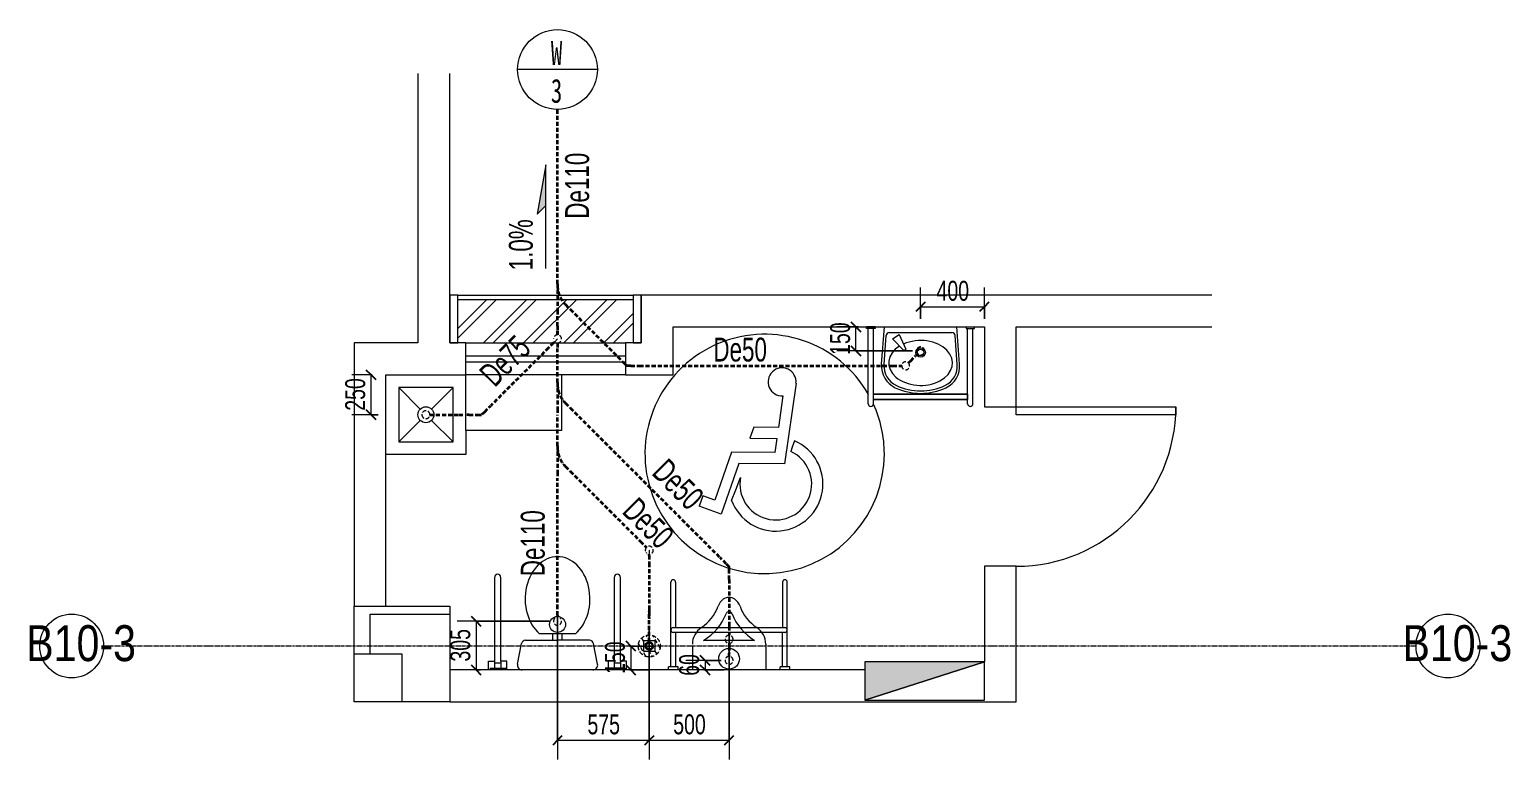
# Model space of a CAD drawing. Header units: millimetres. Extents: x 160489 to 365751, y -78341 to 15608.
# Drawn here: x 199812 to 209091, y -9411 to -4836 of the extents above; entities that cross this region are included whole.
import ezdxf

# ---------------------------------------------------------------- set-up
doc = ezdxf.new("R2010")
doc.units = ezdxf.units.MM
doc.linetypes.add('轴网线', pattern=[22.24, 12.7, -3.18, 3.18, -3.18])
doc.linetypes.add('长划线_2', pattern=[38.1, 25.4, -12.7])
for name, color, linetype, lineweight in [('A-____-____-DIMS', 7, 'Continuous', 5), ('A-____-____-DIMS-50', 7, 'Continuous', 5), ('A-____-NOTE-TEXT', 7, 'Continuous', 5), ('A-DETL-GENF-OTLN', 7, 'Continuous', 5), ('A-GENM-____-OTLN', 7, 'Continuous', 5), ('A-GLAZ-CWMG-MCUT', 7, 'Continuous', 13), ('A-GLAZ-CWMG-OTLN', 7, 'Continuous', 5), ('A-WALL-____-MCUT', 7, 'Continuous', 13), ('G-____-____-TEXT', 7, 'Continuous', 5), ('P-PIPE-____-IDEN', 7, 'Continuous', 5), ('P-PIPE-____-OTLN', 7, 'Continuous', 35), ('P-SANR-FIXT-OTLN', 7, 'Continuous', 5), ('Q-SPCQ-____-OTLN', 7, 'Continuous', 5), ('S-COLS-____-OTLN', 7, 'Continuous', 5), ('S-GRID-____-IDEN', 7, 'Continuous', 5), ('S-GRID-____-OTLN', 7, 'Continuous', 5)]:
    doc.layers.add(name, color=color, linetype=linetype, lineweight=lineweight)
doc.layers.add('A-DOOR-____-MCUT', color=7, linetype='Continuous', lineweight=13, true_color=0x00007f)
doc.layers.add('A-GLAZ-____-OTLN', color=7, linetype='Continuous', lineweight=13, true_color=0x00007f)
doc.styles.add('Arial', font='arial.ttf', dxfattribs={"width": 0.7, "height": 125})
doc.styles.add('TJ_FangSong', font='', dxfattribs={"width": 0.7, "height": 150})
doc.styles.add('TJ_FangSong_Narrow', font='', dxfattribs={"height": 225})
doc.styles.add('仿宋', font='simfang.ttf', dxfattribs={"width": 0.7, "height": 150})
doc.styles.get('TJ_FangSong').set_extended_font_data('TJ_FangSong')
doc.styles.get('TJ_FangSong_Narrow').set_extended_font_data('TJ_FangSong_Narrow')
doc.dimstyles.new('对角线-1_2_250_近', dxfattribs={"dimscale": 304.8, "dimtxt": 127.532425, "dimasz": 0.19685, "dimexe": 0.393701, "dimexo": 0.164042, "dimgap": 0, "dimtad": 1, "dimdec": 0, "dimzin": 0, "dimdsep": 46, "dimtxsty": 'Arial', "dimblk1": 'OBLIQUE', "dimblk2": 'OBLIQUE', "dimsah": 1, "dimcen": 0.09, "dimazin": 0, "dimtfac": 1, "dimtdec": 4, "dimtix": 1, "dimtmove": 0, "dimatfit": 3, "dimfxl": 1, "dimtvp": 1, "dimtolj": 1, "dimtzin": 0, "dimarcsym": 2})

# ---------------------------------------------------------------- blocks, each defined once
blk = doc.blocks.new('TJ无障碍-标志 - 1500-874011-卫生间WC2 排水平面图')
at = {"layer": 'A-GENM-____-OTLN', "color": 211, "true_color": 0xff51ff}
for p, q in [((119.5, 347.7), (47.3, -158.8)), ((37.3, 268.7), (9.8, 70.2)), ((-144.1, 72.1), (-170.7, 2.1)), ((-170.7, 2.1), (0, 0)), ((9.8, 70.2), (-144.1, 72.1)), ((0, 0), (-12.8, -87.7)), ((-285.3, -84.4), (-389.9, -385.8)), ((-12.8, -87.7), (-285.3, -84.4)), ((96.2, -53.8), (87.4, -80.6)), ((109.3, -13.4), (96.2, -53.8)), ((-239.3, -155.3), (-349.5, -472.7)), ((47.3, -158.8), (-239.3, -155.3)), ((-258.2, -320.3), (-228.4, -243)), ((-463.8, -358.9), (-487, -422.8)), ((-389.9, -385.8), (-463.8, -358.9)), ((-284.1, -387.5), (-258.2, -320.3)), ((-349.5, -472.7), (-487, -422.8))]:
    blk.add_line(p, q, dxfattribs=at)
for centre, radius, start, end in [((-76.9, -96), 750, 29.83547, 360), ((32, 356.2), 87.6, 354.22611, 273.45716), ((-76.9, -96), 750, 360, 24.59093), ((-7.3, -284.7), 295.3, 200.38031, 66.73279), ((-7.3, -284.7), 225, 169.32254, 65.09989)]:
    blk.add_arc(centre, radius, start, end, dxfattribs=at)
blk = doc.blocks.new('无障碍放物台 2D-3D - 无障碍放物台 2D-3D-1356333-卫生间WC2 排水平面图')
at = {"layer": 'P-SANR-FIXT-OTLN', "color": 251, "true_color": 0x515151}
for p, q in [((0, -350), (0, 0)), ((600, 0), (600, -350)), ((600, -350), (0, -350))]:
    blk.add_line(p, q, dxfattribs=at)
blk = doc.blocks.new('TJ单扇平开门 - M1023-2001523-卫生间WC2 排水平面图')
at = {"layer": 'A-DOOR-____-MCUT', "color": 175, "lineweight": 5, "true_color": 0x5151a7}
for p, q in [((450, -100), (500, -100)), ((450, -1100), (450, -100)), ((500, -100), (500, -1100)), ((500, -1100), (450, -1100))]:
    blk.add_line(p, q, dxfattribs=at)
at = {"layer": 'A-DOOR-____-MCUT', "color": 173, "lineweight": 5, "true_color": 0x5151be}
blk.add_arc((500, -100), 1000, 180, 270, dxfattribs=at)
blk = doc.blocks.new('无障碍洗脸盆 2D-3D - 无障碍洗脸盆 2D-3D-1619882-卫生间WC2 排水平面图')
at = {"layer": 'A-DETL-GENF-OTLN', "color": 251, "true_color": 0x515151}
for p, q in [((-338, -10), (-338, 0)), ((-285, 0), (-338, 0)), ((-285, 0), (-285, -10)), ((-226.8, 0), (227.8, 0)), ((245, -234), (227.8, 0)), ((285, 0), (285, -10)), ((285, 0), (338, 0)), ((338, -10), (338, 0)), ((-285, -10), (-338, -10)), ((-328, -481.5), (-328, -10)), ((-295, -481.5), (-295, -10)), ((-244, -234), (-226.8, 0)), ((-229.1, -235.1), (-215.7, -53.5)), ((-195.8, -35), (196.7, -35)), ((-176.1, -75.2), (-135.1, -46.5)), ((-176.1, -75.2), (-104.3, -147)), ((-135.1, -46.5), (-92.2, -138.5)), ((230, -235.1), (216.7, -53.5)), ((285, -10), (338, -10)), ((295, -481.5), (295, -10)), ((328, -481.5), (328, -10)), ((-104.3, -147), (-92.2, -138.5)), ((295, -422), (-295, -422)), ((-295, -422), (295, -422)), ((-295, -455), (-295, -422)), ((-295, -455), (295, -455)), ((295, -455), (-295, -455)), ((295, -422), (295, -455))]:
    blk.add_line(p, q, dxfattribs=at)
for radius in [30, 20]:
    blk.add_circle((0, -160), radius, dxfattribs=at)
for centre, radius, start, end in [((-195.8, -55), 20, 90, 175.79053), ((196.7, -55), 20, 4.20947, 90), ((-94.4, -245), 150, 175.79053, 244.83077), ((-94.4, -245), 135, 175.79053, 244.83077), ((95.4, -245), 135, 295.16923, 4.20947), ((95.4, -245), 150, 295.16923, 4.20947), ((0.5, -43), 358.2, 244.83077, 295.16923), ((0.5, -43), 373.2, 244.83077, 295.16923), ((-311.5, -481.5), 16.5, 180, 0), ((311.5, -481.5), 16.5, 180, 360)]:
    blk.add_arc(centre, radius, start, end, dxfattribs=at)
blk.add_ellipse((0.5, -225.6), major_axis=(200, 0), ratio=0.703058, start_param=2.29054, end_param=8.420753, dxfattribs=at)
blk = doc.blocks.new('挂墙式小便器安全抓杆 - 标准-1341416-卫生间WC2 排水平面图')
at = {"layer": 'Q-SPCQ-____-OTLN', "color": 251, "true_color": 0x515151}
for p, q in [((-380, 0), (-380, -20)), ((-320, 0), (-320, -20)), ((320, 0), (320, -20)), ((380, 0), (380, -20)), ((-380, -20), (-320, -20)), ((-365, -20), (-365, -550)), ((-335, -20), (-335, -235)), ((320, -20), (380, -20)), ((335, -235), (335, -20)), ((365, -20), (365, -550)), ((-350, -235), (350, -235)), ((350, -265), (-350, -265)), ((-335, -550), (-335, -265)), ((335, -550), (335, -265))]:
    blk.add_line(p, q, dxfattribs=at)
for centre, start, end in [((-350, -250), 90, 270), ((350, -250), 270, 90), ((-350, -550), 180, 0), ((350, -550), 180, 0)]:
    blk.add_arc(centre, 15, start, end, dxfattribs=at)
blk = doc.blocks.new('无障碍座便器配抓杆 1 - 标准-1342777-卫生间WC2 排水平面图')
at = {"layer": 'Q-SPCQ-____-OTLN', "color": 251, "true_color": 0x515151}
for p, q in [((-432.5, 0), (-432.5, -54)), ((317.5, 0), (317.5, -54)), ((432.5, 0), (432.5, -54)), ((-317.5, -10), (-432.5, -10)), ((-432.5, -54), (-395, -54)), ((-395, -54), (-395, -10)), ((-355, -44), (-395, -44)), ((-395, -54), (-395, -580)), ((-355, -54), (-355, -10)), ((-355, -580), (-355, -54)), ((-355, -54), (-317.5, -54)), ((-317.5, -54), (-317.5, 0)), ((317.5, -10), (425, -10)), ((317.5, -54), (355, -54)), ((355, -54), (355, -10)), ((395, -44), (355, -44)), ((355, -54), (355, -580)), ((395, -54), (395, -10)), ((395, -580), (395, -54)), ((432.5, -54), (395, -54))]:
    blk.add_line(p, q, dxfattribs=at)
for centre in [(-375, -580), (375, -580)]:
    blk.add_arc(centre, 20, 180, 360, dxfattribs=at)
blk = doc.blocks.new('地漏 2D - 地漏 2D-1345155-卫生间WC2 排水平面图')
at = {"layer": 'Q-SPCQ-____-OTLN', "color": 251, "true_color": 0x515151}
for p, q in [((-35, -35), (-35, 35)), ((-35, 35), (35, 35)), ((-35, 0), (35, 0)), ((0, 35), (0, -35)), ((35, 35), (35, -35)), ((35, -35), (-35, -35))]:
    blk.add_line(p, q, dxfattribs=at)
for radius in [25, 20]:
    blk.add_circle((0, 0), radius, dxfattribs=at)
blk = doc.blocks.new('TJ坐便器-冲洗水箱 - 标准-853893-卫生间WC2 排水平面图')
at = {"layer": 'A-DETL-GENF-OTLN', "color": 251, "true_color": 0x515151}
for p, q in [((-251.1, -56.8), (-225, -185.9)), ((251.1, -56.8), (225, -185.9)), ((-200.5, -206), (0, -206)), ((-112.2, -246), (112.2, -246)), ((-30, -206), (-30, -246)), ((200.5, -206), (0, -206)), ((30, -206), (30, -246))]:
    blk.add_line(p, q, dxfattribs=at)
blk.add_circle((0, -305), 50, dxfattribs=at)
for centre, radius, start, end in [((-221, -50.7), 30.7, 90, 191.41939), ((221, -50.7), 30.7, 348.58061, 90), ((-200.5, -181), 25, 191.41939, 270), ((200.5, -181), 25, 270, 348.58061)]:
    blk.add_arc(centre, radius, start, end, dxfattribs=at)
blk.add_ellipse((0, -466), major_axis=(0, 264), ratio=0.768939, start_param=0.585686, end_param=5.6975, dxfattribs=at)
blk = doc.blocks.new('TJ小便器-壁挂式 - 标准-869850-卫生间WC2 排水平面图')
at = {"layer": 'A-DETL-GENF-OTLN', "color": 251, "true_color": 0x515151}
for p, q in [((178320, -8696.8), (178320, -8850)), ((178710, -8665), (178390, -8665)), ((178780, -8688.8), (178780, -8850)), ((178780, -8850), (178320, -8850))]:
    blk.add_line(p, q, dxfattribs=at)
blk.add_circle((178550, -8780), 65, dxfattribs=at)
for centre, radius, start, end in [((178566.3, -8480), 90, 126.06567, 160.50602), ((178550, -8457.6), 62.3, 53.93433, 126.06567), ((178533.7, -8480), 90, 19.49398, 53.93433), ((178228.6, -8360.4), 268.3, 303.3897, 340.50602), ((178216.2, -8374.5), 338.5, 300.89349, 338.60828), ((178550, -8505.3), 20, 21.39172, 158.60828), ((178883.8, -8374.5), 338.5, 201.39172, 239.10651), ((178871.5, -8360.4), 268.3, 199.49398, 236.6103), ((178445, -8688.8), 125, 123.3897, 180), ((178655, -8688.8), 125, 360, 56.6103)]:
    blk.add_arc(centre, radius, start, end, dxfattribs=at)
blk = doc.blocks.new('拖布池2 2D - 拖布池2 2D-1619404-卫生间WC2 排水平面图')
at = {"layer": 'P-SANR-FIXT-OTLN', "color": 251, "true_color": 0x515151}
for p, q in [((-170, 170), (-35.4, 35.4)), ((-170, 170), (-170, -170)), ((170, 170), (-170, 170)), ((170, 170), (35.4, 35.4)), ((170, -170), (170, 170)), ((-35.4, -35.4), (-170, -170)), ((35.4, -35.4), (170, -170)), ((-170, -170), (170, -170)), ((250, -100), (250, -250)), ((250, -250), (-250, -250))]:
    blk.add_line(p, q, dxfattribs=at)
blk.add_circle((0, 0), 50, dxfattribs=at)
blk = doc.blocks.new('消火栓明装 - 消火栓明装-1641868-卫生间WC2 排水平面图')
at = {"layer": 'A-DETL-GENF-OTLN', "true_color": 0x888888}
blk.add_hatch(color=252, dxfattribs=at).paths.add_polyline_path([(-375, -240), (375, 0), (-375, 0)], flags=0)
at = {"layer": 'A-DETL-GENF-OTLN', "color": 251, "true_color": 0x515151}
for p, q in [((375, 0), (-375, -240)), ((-375, -240), (375, 0)), ((375, 0), (-375, 0)), ((-375, 0), (-375, -240)), ((375, -240), (375, 0)), ((-375, -240), (375, -240))]:
    blk.add_line(p, q, dxfattribs=at)
blk = doc.blocks.new('矩形竖梃 - 50_300mm 长方形-1955036-卫生间WC2 排水平面图')
at = {"layer": 'A-GLAZ-CWMG-OTLN', "true_color": 0x8b8b8b}
h = blk.add_hatch(dxfattribs=at)
h.set_pattern_fill('FP_2', color=252, style=0, pattern_type=2)
h.set_pattern_definition([(45, (0, 0), (-125.72359, 125.72359), []), (45, (0, 190.5), (-125.72359, 125.72359), [])])
h.paths.add_polyline_path([(177900, -6800), (177950, -6800), (177950, -6530), (176850, -6530), (176850, -6800), (177326.3, -6800)], flags=0)
blk = doc.blocks.new('矩形竖梃 - 50_300mm 长方形-V36-卫生间WC2 排水平面图')
at = {"layer": 'A-GLAZ-CWMG-MCUT', "color": 251, "lineweight": 5, "true_color": 0x515151}
for p, q in [((-50, 0), (0, 0)), ((-50, -300), (-50, 0)), ((0, 0), (0, -300)), ((0, -300), (-50, -300))]:
    blk.add_line(p, q, dxfattribs=at)
blk = doc.blocks.new('矩形竖梃 - 50_300mm 长方形-V37-卫生间WC2 排水平面图')
at = {"layer": 'A-GLAZ-CWMG-MCUT', "color": 251, "lineweight": 5, "true_color": 0x515151}
for p, q in [((0, 0), (-50, 0)), ((-50, 0), (-50, -300)), ((0, -300), (0, 0)), ((-50, -300), (0, -300))]:
    blk.add_line(p, q, dxfattribs=at)
blk = doc.blocks.new('矩形竖梃 - 30mm 正方形-1917557-卫生间WC2 排水平面图')
at = {"layer": 'A-GLAZ-CWMG-OTLN', "color": 251, "true_color": 0x515151}
for p, q in [((176850, -6500), (177950, -6500)), ((177950, -6530), (176850, -6530))]:
    blk.add_line(p, q, dxfattribs=at)
blk = doc.blocks.new('左右推拉窗 - C1015-1399711-卫生间WC2 排水平面图')
at = {"layer": 'A-GLAZ-____-OTLN', "color": 251, "lineweight": 5, "true_color": 0x515151}
for p, q in [((-490.5, -166.9), (-490.5, 33.1)), ((-490.5, 33.1), (509.5, 33.1)), ((509.5, 33.1), (509.5, -166.9)), ((-490.5, -46.9), (509.5, -46.9)), ((509.5, -86.9), (-490.5, -86.9)), ((509.5, -166.9), (-490.5, -166.9))]:
    blk.add_line(p, q, dxfattribs=at)
blk = doc.blocks.new('轴网 - R4_0-512320-卫生间WC2 排水平面图')
at = {"layer": 'S-GRID-____-IDEN', "color": 251, "true_color": 0x515151}
blk.add_circle((0, 0), 4, dxfattribs=at)
blk = doc.blocks.new('YXQH_AR_B9-20_rvt-4-卫生间WC2 排水平面图')
at = {"layer": 'A-WALL-____-MCUT', "color": 251, "lineweight": 5, "true_color": 0x515151}
for p, q in [((176600, -5110.7), (176600, -6800)), ((176800, -6800), (176800, -5110.7)), ((178200, -6499.9), (178000, -6499.9)), ((178000, -6499.9), (178000, -6800)), ((181575.1, -6499.9), (178200, -6499.9)), ((178200, -7000), (178200, -6699.9)), ((178200, -6699.9), (180150, -6699.9)), ((180150, -6699.9), (180150, -7200)), ((180350, -7200), (180350, -6699.9)), ((180350, -6699.9), (181575.1, -6699.9)), ((176600, -6800), (176200, -6800)), ((176200, -6800), (176200, -7000)), ((176900, -6800), (176800, -6800)), ((178000, -6800), (177900, -6800)), ((176200, -7000), (176200, -8450)), ((176400, -7000), (176800, -7000)), ((176400, -8450), (176400, -7000)), ((176800, -7000), (176900, -7000)), ((177900, -7000), (178000, -7000)), ((178000, -7000), (178200, -7000)), ((180150, -7200), (180350, -7200)), ((180150, -8200), (180150, -8800)), ((180350, -8200), (180150, -8200)), ((180350, -8850), (180350, -8200)), ((179400, -8850), (176800, -8850)), ((180350, -9050), (180350, -8850)), ((176800, -9050), (180350, -9050))]:
    blk.add_line(p, q, dxfattribs=at)
at = {"layer": 'S-GRID-____-OTLN', "color": 173, "linetype": '轴网线', "true_color": 0x5151ff}
blk.add_line((182854.7, -8700), (174630.6, -8700), dxfattribs=at)
at = {"color": 251, "lineweight": 5, "true_color": 0x515151, "extrusion": (0, 0, -1)}
blk.add_blockref('矩形竖梃 - 50_300mm 长方形-V36-卫生间WC2 排水平面图', (-176800, -6500), dxfattribs=at)
at = {"color": 251, "lineweight": 5, "true_color": 0x515151}
for name, p in [('矩形竖梃 - 30mm 正方形-1917557-卫生间WC2 排水平面图', (0, 0)), ('矩形竖梃 - 50_300mm 长方形-1955036-卫生间WC2 排水平面图', (0, 0)), ('矩形竖梃 - 50_300mm 长方形-V37-卫生间WC2 排水平面图', (178000, -6500)), ('TJ无障碍-标志 - 1500-874011-卫生间WC2 排水平面图', (178850, -7400)), ('无障碍洗脸盆 2D-3D - 无障碍洗脸盆 2D-3D-1619882-卫生间WC2 排水平面图', (179750, -6700)), ('无障碍放物台 2D-3D - 无障碍放物台 2D-3D-1356333-卫生间WC2 排水平面图', (176900, -7000)), ('拖布池2 2D - 拖布池2 2D-1619404-卫生间WC2 排水平面图', (176650, -7250)), ('TJ小便器-壁挂式 - 标准-869850-卫生间WC2 排水平面图', (0, 0)), ('消火栓明装 - 消火栓明装-1641868-卫生间WC2 排水平面图', (179775, -8800))]:
    blk.add_blockref(name, p, dxfattribs=at)
for name, p, rotation in [('左右推拉窗 - C1015-1399711-卫生间WC2 排水平面图', (177409.5, -6966.9), 180), ('TJ单扇平开门 - M1023-2001523-卫生间WC2 排水平面图', (180250, -7700), 90), ('TJ坐便器-冲洗水箱 - 标准-853893-卫生间WC2 排水平面图', (177475, -8870), 180), ('无障碍座便器配抓杆 1 - 标准-1342777-卫生间WC2 排水平面图', (177475, -8850), 180), ('挂墙式小便器安全抓杆 - 标准-1341416-卫生间WC2 排水平面图', (178550, -8850), 180), ('地漏 2D - 地漏 2D-1345155-卫生间WC2 排水平面图', (178050, -8700), 89.99999999999972)]:
    blk.add_blockref(name, p, dxfattribs=dict(at, rotation=rotation))
at = {"color": 173, "lineweight": 5, "true_color": 0x5151ff, "xscale": 49.99999999999998, "yscale": 49.99999999999998, "zscale": 49.99999999999998, "rotation": 89.99999999999984}
for p in [(174430.6, -8700), (183054.7, -8700)]:
    blk.add_blockref('轴网 - R4_0-512320-卫生间WC2 排水平面图', p, dxfattribs=at)
at = {"layer": 'S-GRID-____-IDEN', "color": 251, "true_color": 0x515151, "char_height": 225, "width": 685.443, "attachment_point": 1, "style": 'TJ_FangSong_Narrow'}
for insert in [(174145.7, -8569.7), (182769.8, -8569.7)]:
    blk.add_mtext('B10-3', dxfattribs=dict(at, insert=insert))
blk = doc.blocks.new('YXQH_ST_B9-20_rvt-4-卫生间WC2 排水平面图')
at = {"layer": 'S-COLS-____-OTLN', "color": 251, "lineweight": 18, "true_color": 0x515151}
for p, q in [((176200, -8750), (176200, -8450)), ((176200, -8450), (176500, -8450)), ((176300, -8750), (176300, -8500)), ((176300, -8500), (176500, -8500)), ((176500, -8450), (176800, -8450)), ((176500, -8500), (176800, -8500)), ((176800, -8450), (176800, -8500)), ((176800, -8500), (176800, -8550)), ((176800, -8550), (176800, -8850)), ((176200, -8750), (176500, -8750)), ((176200, -9050), (176200, -8750)), ((176500, -8750), (176500, -9050)), ((176800, -8850), (176800, -9050)), ((176500, -9050), (176200, -9050)), ((176800, -9050), (176500, -9050))]:
    blk.add_line(p, q, dxfattribs=at)
blk = doc.blocks.new('P-有水封地漏 - 圆形 - PVC-U - 50 mm-2508901-卫生间WC2 排水平面图')
at = {"layer": 'A-DETL-GENF-OTLN', "color": 150, "linetype": '长划线_2', "true_color": 0x0080ff}
for p, q in [((-24.2, 5.9), (-66.5, -18.5)), ((-65.4, 22), (13.6, 67.6)), ((49.2, 48.3), (6.8, 23.8)), ((24.2, -5.9), (66.5, 18.5)), ((-49.2, -48.3), (-7, -23.9)), ((-13.6, -67.6), (65.4, -22))]:
    blk.add_line(p, q, dxfattribs=at)
blk.add_circle((0, 0), 69, dxfattribs=at)
blk = doc.blocks.new('存水弯_S 型-塑料-复合管 - 标准-2952550-卫生间WC2 排水平面图')
at = {"layer": 'P-PIPE-____-OTLN', "color": 150, "linetype": '长划线_2', "true_color": 0x0080ff}
for p, q in [((179674.3, -6925.7), (179688.1, -6912)), ((179688.1, -6912), (179718.6, -6881.4)), ((179732.4, -6867.6), (179718.6, -6881.4))]:
    blk.add_line(p, q, dxfattribs=at)
blk = doc.blocks.new('存水弯_S 型-塑料-复合管 - 标准-1119677-卫生间WC2 排水平面图')
at = {"layer": 'P-PIPE-____-OTLN', "color": 150, "linetype": '长划线_2', "true_color": 0x0080ff}
for p, q in [((178550, -8682.9), (178550, -8702.4)), ((178550, -8702.4), (178550, -8745.6)), ((178550, -8765.1), (178550, -8745.6))]:
    blk.add_line(p, q, dxfattribs=at)
blk = doc.blocks.new('DIMBLOCK19-卫生间WC2 排水平面图')
at = {"layer": 'A-____-____-DIMS-50', "transparency": 16777216}
for p, q in [((203119.9, -8515), (203119.9, -9410.8)), ((203119.9, -9290.8), (203119.9, -8515)), ((203694.9, -8579.5), (203694.9, -9410.8)), ((203694.9, -9290.8), (203694.9, -8579.5)), ((203119.9, -9290.8), (203694.9, -9290.8))]:
    blk.add_line(p, q, dxfattribs=at)
at = {"layer": 'A-____-____-DIMS-50', "lineweight": 25, "transparency": 16777216}
for p, q in [((203119.9, -9290.8), (203149.9, -9260.8)), ((203694.9, -9290.8), (203724.9, -9260.8)), ((203119.9, -9290.8), (203089.9, -9320.8)), ((203694.9, -9290.8), (203664.9, -9320.8))]:
    blk.add_line(p, q, dxfattribs=at)
at = {"layer": 'A-____-____-DIMS-50', "color": 0, "transparency": 16777216, "insert": (203307.4, -9128.5), "char_height": 125, "width": 240.153, "attachment_point": 1, "line_spacing_factor": 0.941778, "style": 'Arial'}
blk.add_mtext('575', dxfattribs=at)
blk = doc.blocks.new('_Oblique')
at = {"color": 0, "linetype": 'ByBlock', "lineweight": -2}
blk.add_line((-0.5, -0.5), (0.5, 0.5), dxfattribs=at)
blk = doc.blocks.new('DIMBLOCK20-卫生间WC2 排水平面图')
at = {"layer": 'A-____-____-DIMS-50', "transparency": 16777216}
for p, q in [((203694.9, -8579.5), (203694.9, -9410.8)), ((203694.9, -9290.8), (203694.9, -8579.5)), ((204194.9, -8628), (204194.9, -9410.8)), ((204194.9, -9290.8), (204194.9, -8628)), ((203694.9, -9290.8), (204194.9, -9290.8))]:
    blk.add_line(p, q, dxfattribs=at)
at = {"layer": 'A-____-____-DIMS-50', "lineweight": 25, "transparency": 16777216}
for p, q in [((203694.9, -9290.8), (203724.9, -9260.8)), ((204194.9, -9290.8), (204224.9, -9260.8)), ((203694.9, -9290.8), (203664.9, -9320.8)), ((204194.9, -9290.8), (204164.9, -9320.8))]:
    blk.add_line(p, q, dxfattribs=at)
at = {"layer": 'A-____-____-DIMS-50', "color": 0, "transparency": 16777216, "insert": (203844.9, -9128.5), "char_height": 125, "width": 240.153, "attachment_point": 1, "line_spacing_factor": 0.941778, "style": 'Arial'}
blk.add_mtext('500', dxfattribs=at)
blk = doc.blocks.new('DIMBLOCK21-卫生间WC2 排水平面图')
at = {"layer": 'A-____-____-DIMS-50', "lineweight": 25, "transparency": 16777216}
for p, q in [((202610.3, -8545), (202580.3, -8515)), ((202610.3, -8545), (202640.3, -8575)), ((202610.3, -8850), (202580.3, -8820)), ((202610.3, -8850), (202640.3, -8880))]:
    blk.add_line(p, q, dxfattribs=at)
at = {"layer": 'A-____-____-DIMS-50', "transparency": 16777216}
for p, q in [((203069.9, -8545), (202490.3, -8545)), ((202610.3, -8545), (202610.3, -8850)), ((202610.3, -8545), (203069.9, -8545)), ((202637.4, -8850), (202490.3, -8850)), ((202610.3, -8850), (202637.4, -8850))]:
    blk.add_line(p, q, dxfattribs=at)
at = {"layer": 'A-____-____-DIMS-50', "color": 0, "transparency": 16777216, "insert": (202448, -8797.6), "char_height": 125, "width": 240.153, "attachment_point": 1, "rotation": 90, "line_spacing_factor": 0.941778, "style": 'Arial'}
blk.add_mtext('305', dxfattribs=at)
blk = doc.blocks.new('DIMBLOCK22-卫生间WC2 排水平面图')
at = {"layer": 'A-____-____-DIMS-50', "lineweight": 25, "transparency": 16777216}
for p, q in [((203579.3, -8700), (203549.3, -8670)), ((203579.3, -8700), (203609.3, -8730)), ((203579.3, -8850), (203549.3, -8820)), ((203579.3, -8850), (203609.3, -8880))]:
    blk.add_line(p, q, dxfattribs=at)
at = {"layer": 'A-____-____-DIMS-50', "transparency": 16777216}
for p, q in [((203571.8, -8700), (203699.3, -8700)), ((203579.3, -8700), (203571.8, -8700)), ((203579.3, -8700), (203579.3, -8850)), ((203571.8, -8850), (203699.3, -8850)), ((203579.3, -8850), (203571.8, -8850))]:
    blk.add_line(p, q, dxfattribs=at)
at = {"layer": 'A-____-____-DIMS-50', "color": 0, "transparency": 16777216, "insert": (203417.1, -8875.1), "char_height": 125, "width": 240.153, "attachment_point": 1, "rotation": 90, "line_spacing_factor": 0.941778, "style": 'Arial'}
blk.add_mtext('150', dxfattribs=at)
blk = doc.blocks.new('DIMBLOCK23-卫生间WC2 排水平面图')
at = {"layer": 'A-____-____-DIMS-50', "transparency": 16777216}
for p, q in [((204144.9, -8790), (203924.6, -8790)), ((204044.6, -8790), (204044.6, -8850)), ((204044.6, -8790), (204144.9, -8790)), ((204037, -8850), (204164.6, -8850)), ((204044.6, -8850), (204037, -8850))]:
    blk.add_line(p, q, dxfattribs=at)
at = {"layer": 'A-____-____-DIMS-50', "lineweight": 25, "transparency": 16777216}
for p, q in [((204044.6, -8790), (204014.6, -8760)), ((204044.6, -8790), (204074.6, -8820)), ((204044.6, -8850), (204014.6, -8820)), ((204044.6, -8850), (204074.6, -8880))]:
    blk.add_line(p, q, dxfattribs=at)
at = {"layer": 'A-____-____-DIMS-50', "color": 0, "transparency": 16777216, "insert": (203882.3, -8886.7), "char_height": 125, "width": 160.102, "attachment_point": 1, "rotation": 90, "line_spacing_factor": 0.941778, "style": 'Arial'}
blk.add_mtext('60', dxfattribs=at)
blk = doc.blocks.new('DIMBLOCK24-卫生间WC2 排水平面图')
at = {"layer": 'A-____-____-DIMS-50', "transparency": 16777216}
for p, q in [((201959.2, -7000), (201831.6, -7000)), ((201951.6, -7250), (201951.6, -7000)), ((201951.6, -7000), (201959.2, -7000)), ((201994.9, -7250), (201831.6, -7250)), ((201951.6, -7250), (201994.9, -7250))]:
    blk.add_line(p, q, dxfattribs=at)
at = {"layer": 'A-____-____-DIMS-50', "lineweight": 25, "transparency": 16777216}
for p, q in [((201951.6, -7000), (201921.6, -6970)), ((201951.6, -7000), (201981.6, -7030)), ((201951.6, -7250), (201921.6, -7220)), ((201951.6, -7250), (201981.6, -7280))]:
    blk.add_line(p, q, dxfattribs=at)
at = {"layer": 'A-____-____-DIMS-50', "color": 0, "transparency": 16777216, "insert": (201789.3, -7225.1), "char_height": 125, "width": 240.153, "attachment_point": 1, "rotation": 90, "line_spacing_factor": 0.941778, "style": 'Arial'}
blk.add_mtext('250', dxfattribs=at)
blk = doc.blocks.new('DIMBLOCK25-卫生间WC2 排水平面图')
at = {"layer": 'A-____-____-DIMS-50', "transparency": 16777216}
for p, q in [((205394.9, -6650), (205394.9, -6452.9)), ((205794.9, -6649.9), (205794.9, -6452.9)), ((205394.9, -6572.9), (205794.9, -6572.9)), ((205394.9, -6572.9), (205394.9, -6650)), ((205794.9, -6572.9), (205794.9, -6649.9))]:
    blk.add_line(p, q, dxfattribs=at)
at = {"layer": 'A-____-____-DIMS-50', "lineweight": 25, "transparency": 16777216}
for p, q in [((205394.9, -6572.9), (205364.9, -6602.9)), ((205394.9, -6572.9), (205424.9, -6542.9)), ((205794.9, -6572.9), (205764.9, -6602.9)), ((205794.9, -6572.9), (205824.9, -6542.9))]:
    blk.add_line(p, q, dxfattribs=at)
at = {"layer": 'A-____-____-DIMS-50', "color": 0, "transparency": 16777216, "insert": (205494.9, -6410.6), "char_height": 125, "width": 240.153, "attachment_point": 1, "line_spacing_factor": 0.941778, "style": 'Arial'}
blk.add_mtext('400', dxfattribs=at)
blk = doc.blocks.new('TJ_管道坡度标注 - 向右-632564-卫生间WC2 排水平面图')
at = {"layer": 'P-PIPE-____-IDEN', "true_color": 0x408080}
blk.add_hatch(color=137, dxfattribs=at).paths.add_polyline_path([(1.73, 1.09), (7.92, 0), (2.82, 0)], flags=0)
at = {"layer": 'A-____-NOTE-TEXT'}
for p, q in [((-5.08, 0), (7.92, 0)), ((1.73, 1.09), (2.82, 0)), ((7.92, 0), (1.73, 1.09)), ((1.73, 1.09), (2.82, 0)), ((7.92, 0), (1.73, 1.09)), ((2.82, 0), (7.92, 0))]:
    blk.add_line(p, q, dxfattribs=at)
blk = doc.blocks.new('入户管号标注 - 编号在下-2570679-卫生间WC2 排水平面图')
at = {"layer": 'P-PIPE-____-IDEN'}
blk.add_line((5, 0), (-5, 0), dxfattribs=at)
blk.add_circle((0, 0), 5, dxfattribs=at)
blk = doc.blocks.new('DIMBLOCK26-卫生间WC2 排水平面图')
at = {"layer": 'A-____-____-DIMS-50', "lineweight": 25, "transparency": 16777216}
for p, q in [((204990.1, -6700), (204960.1, -6670)), ((204990.1, -6700), (205020.1, -6730)), ((204990.1, -6850), (204960.1, -6820)), ((204990.1, -6850), (205020.1, -6880))]:
    blk.add_line(p, q, dxfattribs=at)
at = {"layer": 'A-____-____-DIMS-50', "transparency": 16777216}
for p, q in [((205006.9, -6700), (204870.1, -6700)), ((204990.1, -6850), (204990.1, -6700)), ((204990.1, -6700), (205006.9, -6700)), ((205344.9, -6850), (204870.1, -6850)), ((204990.1, -6850), (205344.9, -6850))]:
    blk.add_line(p, q, dxfattribs=at)
at = {"layer": 'A-____-____-DIMS-50', "color": 0, "transparency": 16777216, "insert": (204827.8, -6875.1), "char_height": 125, "width": 240.153, "attachment_point": 1, "rotation": 90, "line_spacing_factor": 0.941778, "style": 'Arial'}
blk.add_mtext('150', dxfattribs=at)

msp = doc.modelspace()

# ---------------------------------------------------------------- linework, layer by layer
at = {"layer": 'P-PIPE-____-OTLN', "color": 150, "linetype": '长划线_2', "true_color": 0x0080ff}
for p, q in [((203119.9, -6429.9), (203119.9, -5333)), ((203119.9, -6429.9), (203119.9, -6466.6)), ((203119.9, -6466.6), (203119.9, -6595.6)), ((203169.1, -6559.1), (203199.3, -6589.3)), ((203119.9, -6595.6), (203119.9, -6632.3)), ((203119.9, -6695), (203119.9, -6632.3)), ((203199.3, -6589.3), (203496.8, -6886.8)), ((203119.9, -6695), (203119.9, -6726.8)), ((203119.9, -6750), (203119.9, -6712)), ((203119.9, -6726.8), (203119.9, -6750)), ((203063.4, -6831.6), (202701.5, -7193.4)), ((203094.8, -6800.1), (203063.4, -6831.6)), ((203094.8, -6800.1), (203102.3, -6792.7)), ((203119.9, -6800), (203119.9, -6803.1)), ((203119.9, -6803.1), (203119.9, -6835)), ((203119.9, -7047.7), (203119.9, -6835)), ((203496.8, -6886.8), (203535.7, -6925.7)), ((203535.7, -6925.7), (203553.3, -6943.3)), ((203578.3, -6943.3), (203553.3, -6943.3)), ((203578.3, -6943.3), (203633.3, -6943.3)), ((203633.3, -6943.3), (205221.6, -6943.3)), ((205221.6, -6943.3), (205269, -6943.3)), ((205269, -6943.3), (205276.6, -6943.3)), ((203119.9, -7047.7), (203119.9, -7084.4)), ((203119.9, -7084.4), (203119.9, -7213.4)), ((202663.4, -7231.5), (202644.9, -7250)), ((202663.4, -7231.5), (202701.5, -7193.4)), ((203119.9, -7213.4), (203119.9, -7250.1)), ((203169.1, -7176.8), (203199.3, -7207.1)), ((203199.3, -7207.1), (204138.4, -8146.1)), ((202319.9, -7250), (202500.8, -7250)), ((202500.8, -7250), (202529.9, -7250)), ((202564.9, -7250), (202551.6, -7250)), ((202564.9, -7250), (202618.8, -7250)), ((202618.8, -7250), (202644.9, -7250)), ((203119.9, -7444.7), (203119.9, -7250.1)), ((203119.9, -7444.7), (203119.9, -7481.5)), ((203119.9, -7481.5), (203119.9, -7610.4)), ((203169.1, -7573.9), (203199.3, -7604.1)), ((203199.3, -7604.1), (203638.4, -8043.2)), ((203119.9, -7610.4), (203119.9, -7647.2)), ((203119.9, -8465), (203119.9, -7647.2)), ((203638.4, -8043.2), (203671.9, -8076.7)), ((203671.9, -8076.7), (203677.3, -8082.1)), ((203694.9, -8132.3), (203694.9, -8124.7)), ((203694.9, -8132.3), (203694.9, -8179.7)), ((204177.3, -8185), (204138.4, -8146.1)), ((203694.9, -8179.7), (203694.9, -8529.5)), ((204177.3, -8185), (204194.9, -8202.7)), ((204194.9, -8227.7), (204194.9, -8202.7)), ((204194.9, -8282.7), (204194.9, -8227.7)), ((204194.9, -8282.7), (204194.9, -8578)), ((203119.9, -8506.3), (203119.9, -8465)), ((203119.9, -8506.3), (203119.9, -8520)), ((203694.9, -8457.2), (203694.9, -8482.9)), ((203694.9, -8562.9), (203694.9, -8482.9)), ((203694.9, -8675), (203694.9, -8562.9)), ((204194.9, -8578), (204194.9, -8625.4)), ((204194.9, -8625.4), (204194.9, -8633))]:
    msp.add_line(p, q, dxfattribs=at)
at = {"layer": 'P-PIPE-____-OTLN', "color": 150, "linetype": '长划线_2', "lineweight": 5, "true_color": 0x0080ff}
for p, q in [((203119.9, -6775), (203102.3, -6792.7)), ((203694.9, -8099.7), (203694.9, -8124.7)), ((203119.9, -8545), (203119.9, -8520))]:
    msp.add_line(p, q, dxfattribs=at)
at = {"layer": 'P-PIPE-____-OTLN', "color": 150, "linetype": '长划线_2', "true_color": 0x0080ff}
for centre in [(203287.7, -6440.4), (203287.7, -7058.2), (203287.7, -7455.2)]:
    msp.add_arc(centre, 167.8, 180, 225, dxfattribs=at)
at = {"layer": 'P-PIPE-____-OTLN', "color": 150, "linetype": '长划线_2', "lineweight": 5, "true_color": 0x0080ff}
for centre, start, end in [((203119.9, -6775), 270, 180), ((205394.9, -6850), 0, 180), ((205394.9, -6850), 180, 0), ((205301.6, -6943.3), 0, 180), ((205301.6, -6943.3), 180, 0), ((202294.9, -7250), 0, 180), ((202294.9, -7250), 180, 0), ((203694.9, -8099.7), 315, 225), ((203119.9, -8545), 135, 45), ((203694.9, -8700), 0, 180), ((203694.9, -8700), 180, 0), ((204194.9, -8658), 0, 180), ((204194.9, -8658), 180, 0), ((204194.9, -8790), 0, 180), ((204194.9, -8790), 180, 0)]:
    msp.add_arc(centre, 25, start, end, dxfattribs=at)

# ---------------------------------------------------------------- block references
at = {"lineweight": 5}
for name in ['YXQH_AR_B9-20_rvt-4-卫生间WC2 排水平面图', 'YXQH_ST_B9-20_rvt-4-卫生间WC2 排水平面图']:
    msp.add_blockref(name, (25644.9, 0), dxfattribs=at)
at = {"layer": 'P-PIPE-____-IDEN', "xscale": 49.99999999999998, "yscale": 49.99999999999998, "zscale": 49.99999999999998}
msp.add_blockref('入户管号标注 - 编号在下-2570679-卫生间WC2 排水平面图', (203119.9, -5086), dxfattribs=at)
at = {"layer": 'P-PIPE-____-IDEN', "xscale": 49.99999999999998, "yscale": 49.99999999999998, "zscale": 49.99999999999998, "rotation": 89.99999999999459}
msp.add_blockref('TJ_管道坡度标注 - 向右-632564-卫生间WC2 排水平面图', (203046.2, -6079.4), dxfattribs=at)
at = {"layer": 'P-PIPE-____-OTLN', "color": 150, "linetype": '长划线_2', "true_color": 0x0080ff}
for name in ['存水弯_S 型-塑料-复合管 - 标准-2952550-卫生间WC2 排水平面图', '存水弯_S 型-塑料-复合管 - 标准-1119677-卫生间WC2 排水平面图']:
    msp.add_blockref(name, (25644.9, 0), dxfattribs=at)
at = {"layer": 'P-PIPE-____-OTLN', "color": 150, "linetype": '长划线_2', "lineweight": 5, "true_color": 0x0080ff, "rotation": 90.00000000005389}
msp.add_blockref('P-有水封地漏 - 圆形 - PVC-U - 50 mm-2508901-卫生间WC2 排水平面图', (203694.9, -8700), dxfattribs=at)

# ---------------------------------------------------------------- texts
at = {"layer": 'G-____-____-TEXT', "color": 4, "true_color": 0x00ffff, "insert": (202814.9, -6345), "char_height": 150, "width": 322.679, "attachment_point": 1, "rotation": 90, "style": 'TJ_FangSong'}
msp.add_mtext('1.0%', dxfattribs=at)
at = {"layer": 'P-PIPE-____-IDEN', "char_height": 150, "attachment_point": 1}
for s, insert, width, style in [('\\f仿宋|b0|i0|c134|p49|;\\W.7;W', (203078.3, -4907.6), 98.207, '仿宋'), ('\\f仿宋|b0|i0|c134|p49|;\\W.7;3', (203078.3, -5144.6), 98.207, '仿宋'), ('De50', (204096.5, -6766.6), 356.35, 'TJ_FangSong')]:
    msp.add_mtext(s, dxfattribs=dict(at, insert=insert, width=width, style=style))
at = {"layer": 'P-PIPE-____-IDEN', "char_height": 150, "attachment_point": 1, "style": 'TJ_FangSong'}
for s, insert, width, rotation in [('De110', (203167.5, -6021.5), 443.333, 90), ('De75', (202619.1, -6977.4), 361.962, 45), ('De50', (203810.5, -7514.5), 356.35, 315), ('De50', (203623.8, -7757.5), 356.35, 315), ('De110', (202889.5, -8262.5), 443.333, 90)]:
    msp.add_mtext(s, dxfattribs=dict(at, insert=insert, width=width, rotation=rotation))

# ---------------------------------------------------------------- dimensions: what is measured, and where the dimension line sits
at = {"layer": 'A-____-____-DIMS'}
for base, p1, p2, override, picture, middle in [((205794.9, -6572.9), (205394.9, -6700), (205794.9, -6699.9), {"dimpost": '<>', "dimfxl": 400.000025}, 'DIMBLOCK25-卫生间WC2 排水平面图', (205594.9, -6509)), ((203694.9, -9290.8), (203119.9, -8465), (203694.9, -8529.5), {"dimpost": '<>', "dimfxl": 578.610526}, 'DIMBLOCK19-卫生间WC2 排水平面图', (203407.4, -9227.2)), ((204194.9, -9290.8), (203694.9, -8529.5), (204194.9, -8578), {"dimpost": '<>', "dimfxl": 502.343085}, 'DIMBLOCK20-卫生间WC2 排水平面图', (203944.9, -9227))]:
    dim = msp.add_linear_dim(base=base, p1=p1, p2=p2, dimstyle='对角线-1_2_250_近', override=override, dxfattribs=at)
    dim.commit()
    dim.dimension.update_dxf_attribs({"geometry": picture, "text_midpoint": middle})
for base, p1, p2, override, picture, middle in [((204990.1, -6700), (205394.9, -6850), (205056.9, -6700), {"dimpost": '<>', "dimfxl": 369.789129}, 'DIMBLOCK26-卫生间WC2 排水平面图', (204926.3, -6775)), ((201951.6, -7000), (202044.9, -7250), (201909.2, -7000), {"dimpost": '<>', "dimfxl": 284.488053}, 'DIMBLOCK24-卫生间WC2 排水平面图', (201887.8, -7125)), ((202610.3, -8850), (203119.9, -8545), (202687.4, -8850), {"dimpost": '<>', "dimfxl": 529.227031}, 'DIMBLOCK21-卫生间WC2 排水平面图', (202546.4, -8697.5)), ((203579.3, -8850), (203621.8, -8700), (203621.8, -8850), {"dimpost": '<>', "dimfxl": 150}, 'DIMBLOCK22-卫生间WC2 排水平面图', (203515.5, -8775)), ((204044.6, -8850), (204194.9, -8790), (204087, -8850), {"dimpost": '<>', "dimfxl": 123.489972}, 'DIMBLOCK23-卫生间WC2 排水平面图', (203980.7, -8820))]:
    dim = msp.add_linear_dim(base=base, p1=p1, p2=p2, angle=90, dimstyle='对角线-1_2_250_近', override=override, dxfattribs=at)
    dim.commit()
    dim.dimension.update_dxf_attribs({"geometry": picture, "text_midpoint": middle})

doc.saveas('drawing.dxf')
